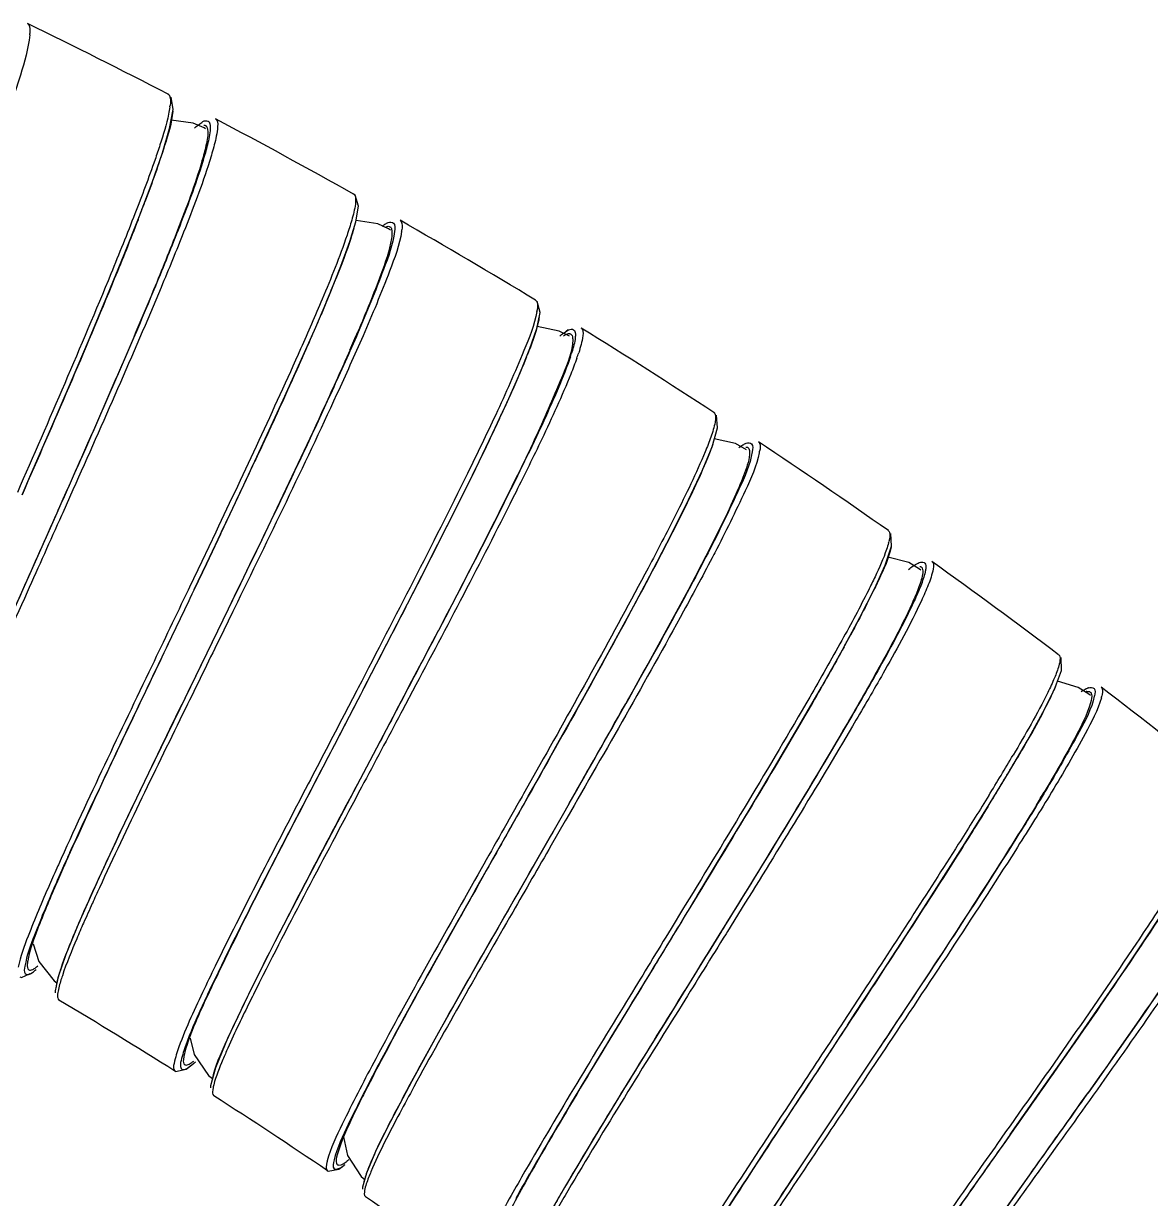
# Model space of a CAD drawing. Header units: millimetres. Extents: x 601 to 1195, y -13 to 407.
# Drawn here: x 1017.27 to 1031.49, y 360.61 to 375.43 of the extents above; entities that cross this region are included whole.
import ezdxf

# ---------------------------------------------------------------- set-up
doc = ezdxf.new("R2010")
doc.units = ezdxf.units.MM
doc.header["$LTSCALE"] = 0.1

msp = doc.modelspace()

# ---------------------------------------------------------------- linework, layer by layer
at = {"color": 7, "linetype": 'Continuous'}
for p, q in [((1019.162, 374.348), (1019.137, 374.504)), ((1019.115, 374.105), (1019.162, 374.348)), ((1019.414, 374.174), (1019.136, 374.211)), ((1019.553, 374.115), (1019.414, 374.174)), ((1019.569, 374.104), (1019.553, 374.115)), ((1021.456, 373.267), (1021.433, 373.283)), ((1021.5, 373.129), (1021.456, 373.267)), ((1021.465, 372.931), (1021.5, 373.129)), ((1021.389, 372.68), (1021.465, 372.931)), ((1021.741, 372.903), (1021.468, 372.948)), ((1021.879, 372.839), (1021.741, 372.903)), ((1021.901, 372.823), (1021.879, 372.839)), ((1023.749, 371.585), (1023.791, 371.784)), ((1023.791, 371.784), (1023.754, 371.925)), ((1021.486, 371.516), (1021.472, 371.483)), ((1024.031, 371.551), (1023.754, 371.609)), ((1024.16, 371.485), (1024.031, 371.551)), ((1024.146, 371.566), (1024.088, 371.522)), ((1023.28, 370.45), (1023.264, 370.418)), ((1026.031, 370.331), (1026.017, 370.491)), ((1023.264, 370.418), (1023.25, 370.386)), ((1025.96, 370.09), (1026.031, 370.331)), ((1023.742, 370.23), (1023.726, 370.194)), ((1026.255, 370.131), (1025.989, 370.19)), ((1020.234, 370.001), (1020.19, 369.907)), ((1026.395, 370.054), (1026.255, 370.131)), ((1019.842, 369.167), (1020.085, 369.682)), ((1017.895, 369.547), (1017.766, 369.258)), ((1017.706, 369.286), (1017.691, 369.253)), ((1017.766, 369.258), (1017.752, 369.226)), ((1019.579, 368.613), (1019.842, 369.167)), ((1019.698, 369.016), (1019.521, 368.645)), ((1019.757, 368.988), (1019.579, 368.613)), ((1028.225, 368.837), (1028.217, 368.997)), ((1028.145, 368.598), (1028.225, 368.837)), ((1025.995, 368.755), (1025.984, 368.734)), ((1028.443, 368.63), (1028.179, 368.699)), ((1019.521, 368.645), (1019.365, 368.319)), ((1019.425, 368.291), (1019.579, 368.613)), ((1019.579, 368.613), (1019.425, 368.291)), ((1028.58, 368.549), (1028.443, 368.63)), ((1028.596, 368.535), (1028.58, 368.549)), ((1019.365, 368.319), (1019.349, 368.284)), ((1019.87, 368.075), (1019.854, 368.043)), ((1019.914, 368.014), (1019.739, 367.657)), ((1019.929, 368.046), (1019.914, 368.014)), ((1022.098, 368.072), (1022.048, 367.975)), ((1022.59, 367.933), (1022.503, 367.766)), ((1022.597, 367.943), (1022.508, 367.773)), ((1030.368, 367.27), (1030.365, 367.431)), ((1030.28, 367.034), (1030.368, 367.27)), ((1021.496, 367.052), (1021.478, 367.017)), ((1022.224, 367.088), (1022.05, 366.759)), ((1030.581, 367.055), (1030.318, 367.135)), ((1030.713, 366.971), (1030.581, 367.055)), ((1030.871, 367.06), (1030.875, 367.056)), ((1021.478, 367.017), (1021.317, 366.709)), ((1021.554, 367.022), (1021.537, 366.988)), ((1024.895, 366.894), (1024.863, 366.837)), ((1024.904, 366.907), (1024.871, 366.848)), ((1030.734, 366.952), (1030.713, 366.971)), ((1021.992, 366.791), (1021.975, 366.76)), ((1022.05, 366.759), (1022.033, 366.729)), ((1023.787, 366.077), (1023.582, 365.715)), ((1029.424, 365.524), (1029.7, 365.977)), ((1023.582, 365.715), (1023.563, 365.681)), ((1023.64, 365.682), (1023.727, 365.837)), ((1030.16, 365.738), (1030.152, 365.723)), ((1030.245, 365.734), (1030.218, 365.689)), ((1023.64, 365.682), (1023.621, 365.649)), ((1024.158, 365.592), (1024.051, 365.406)), ((1024.158, 365.593), (1024.069, 365.437)), ((1029.451, 365.692), (1029.41, 365.624)), ((1024.069, 365.437), (1024.051, 365.406)), ((1024.108, 365.373), (1023.931, 365.065)), ((1024.126, 365.404), (1024.108, 365.373)), ((1017.862, 364.975), (1017.841, 364.93)), ((1017.712, 364.819), (1017.706, 364.805)), ((1017.791, 364.83), (1017.765, 364.773)), ((1018.201, 364.603), (1017.969, 364.084)), ((1018.11, 364.402), (1018.091, 364.359)), ((1025.772, 364.426), (1025.679, 364.273)), ((1025.602, 364.273), (1025.443, 364.012)), ((1025.622, 364.307), (1025.602, 364.273)), ((1025.679, 364.273), (1025.658, 364.24)), ((1026.376, 364.333), (1026.155, 363.977)), ((1017.969, 364.084), (1017.805, 363.685)), ((1026.099, 364.013), (1026.081, 363.983)), ((1026.155, 363.977), (1026.137, 363.948)), ((1017.394, 363.819), (1017.466, 363.597)), ((1017.805, 363.685), (1017.708, 363.406)), ((1017.466, 363.597), (1017.658, 363.353)), ((1017.349, 363.438), (1017.358, 363.442)), ((1017.365, 363.446), (1017.386, 363.46)), ((1017.658, 363.353), (1017.693, 363.328)), ((1020.22, 363.404), (1020.207, 363.378)), ((1020.254, 363.345), (1020.247, 363.33)), ((1027.868, 363.219), (1027.613, 362.831)), ((1017.717, 363.112), (1017.719, 363.111)), ((1027.613, 362.831), (1027.592, 362.799)), ((1019.374, 362.632), (1019.425, 362.425)), ((1028.06, 362.491), (1027.105, 361.059)), ((1028.061, 362.492), (1027.138, 361.107)), ((1028.115, 362.455), (1027.949, 362.206)), ((1028.081, 362.522), (1028.061, 362.492)), ((1028.135, 362.485), (1028.115, 362.455)), ((1019.325, 362.238), (1019.395, 362.295)), ((1019.425, 362.425), (1019.607, 362.16)), ((1021.716, 362.371), (1021.691, 362.325)), ((1019.181, 362.217), (1019.19, 362.212)), ((1019.181, 362.217), (1019.183, 362.216)), ((1019.19, 362.212), (1019.325, 362.238)), ((1019.607, 362.16), (1019.656, 362.121)), ((1030.801, 362.077), (1030.701, 361.935)), ((1030.81, 362.087), (1030.707, 361.942)), ((1019.673, 361.904), (1019.675, 361.903)), ((1029.724, 361.416), (1029.607, 361.251)), ((1021.308, 361.384), (1021.36, 361.151)), ((1029.531, 361.256), (1029.386, 361.052)), ((1029.554, 361.289), (1029.531, 361.256)), ((1030.334, 361.302), (1030.063, 360.924)), ((1021.36, 361.151), (1021.533, 360.885)), ((1021.714, 361.201), (1021.598, 360.927)), ((1027.138, 361.107), (1026.583, 360.27)), ((1029.607, 361.251), (1029.585, 361.219)), ((1021.105, 360.96), (1021.115, 360.954)), ((1021.105, 360.96), (1021.107, 360.959)), ((1021.115, 360.954), (1021.252, 360.977)), ((1021.222, 361.049), (1021.224, 361.045)), ((1021.229, 361.038), (1021.233, 361.034)), ((1021.252, 360.977), (1021.319, 361.028)), ((1027.105, 361.059), (1026.992, 360.889)), ((1030.01, 360.964), (1029.989, 360.935)), ((1021.533, 360.885), (1021.577, 360.848)), ((1023.679, 360.943), (1023.652, 360.897)), ((1029.989, 360.935), (1028.845, 359.337)), ((1029.989, 360.934), (1029.278, 359.943)), ((1030.063, 360.924), (1030.042, 360.896)), ((1021.586, 360.631), (1021.588, 360.63))]:
    msp.add_line(p, q, dxfattribs=at)
for points in [[(1018.732, 372.993), (1018.894, 373.424), (1019.024, 373.798), (1019.115, 374.105)], [(1017.254, 369.487), (1017.365, 369.741), (1017.616, 370.318), (1017.864, 370.894), (1018.105, 371.459), (1018.333, 372.004), (1018.544, 372.517), (1018.732, 372.993)], [(1021.132, 372.009), (1021.276, 372.37), (1021.389, 372.68)], [(1020.764, 371.158), (1020.959, 371.602), (1021.132, 372.009)], [(1023.537, 371.024), (1023.662, 371.333), (1023.749, 371.585)], [(1020.085, 369.682), (1020.322, 370.19), (1020.55, 370.685), (1020.764, 371.158)], [(1023.19, 370.259), (1023.378, 370.664), (1023.537, 371.024)], [(1022.501, 368.862), (1022.747, 369.35), (1022.978, 369.818), (1023.19, 370.259)], [(1025.453, 368.997), (1025.664, 369.421), (1025.835, 369.788), (1025.96, 370.09)], [(1017.691, 369.253), (1017.196, 368.141), (1016.785, 367.216), (1016.433, 366.41)], [(1023.727, 365.837), (1024.037, 366.389), (1024.346, 366.943), (1024.648, 367.49), (1024.938, 368.021), (1025.208, 368.526), (1025.453, 368.997)], [(1021.986, 367.856), (1022.246, 368.362), (1022.501, 368.862)], [(1027.601, 367.522), (1027.827, 367.939), (1028.011, 368.301), (1028.145, 368.598)], [(1019.854, 368.043), (1019.243, 366.787), (1018.849, 365.973), (1018.497, 365.238), (1018.201, 364.603)], [(1021.554, 367.022), (1021.725, 367.351), (1021.986, 367.856)], [(1025.772, 364.426), (1026.1, 364.967), (1026.427, 365.509), (1026.748, 366.045), (1027.054, 366.565), (1027.341, 367.06), (1027.601, 367.522)], [(1029.7, 365.977), (1029.939, 366.386), (1030.135, 366.741), (1030.28, 367.034)], [(1021.975, 366.76), (1021.393, 365.659), (1020.881, 364.688), (1020.444, 363.847)], [(1024.051, 365.406), (1023.361, 364.203), (1022.912, 363.415), (1022.51, 362.703), (1022.172, 362.09)], [(1027.669, 362.795), (1027.768, 362.947), (1028.114, 363.476), (1028.46, 364.007), (1028.797, 364.53), (1029.121, 365.039), (1029.424, 365.524)], [(1029.724, 361.416), (1030.09, 361.937), (1030.457, 362.461), (1030.816, 362.979), (1031.16, 363.482), (1031.48, 363.959), (1031.769, 364.4)], [(1026.081, 363.983), (1025.38, 362.85), (1024.891, 362.059), (1024.46, 361.352), (1024.099, 360.747)], [(1020.444, 363.847), (1020.097, 363.157), (1019.847, 362.627), (1019.693, 362.256)], [(1017.225, 363.403), (1017.246, 363.397), (1017.354, 363.447)], [(1017.708, 363.406), (1017.673, 363.226), (1017.673, 363.204)], [(1019.693, 362.256), (1019.633, 362.031), (1019.632, 362.004)], [(1022.172, 362.09), (1021.905, 361.587), (1021.714, 361.201)], [(1021.598, 360.927), (1021.55, 360.749), (1021.549, 360.727)], [(1024.099, 360.747), (1023.814, 360.251), (1023.608, 359.869)]]:
    msp.add_lwpolyline(points, dxfattribs=at)
for centre, radius, start, end in [((982.961, 304.665), 78.666, 62.65544, 64.10148), ((1016.668, 375.349), 0.685, 354.7642, 356.3219), ((1019.081, 374.512), 0.0338, 56.021, 62.7373), ((1018.297, 374.493), 0.83, 352.1246, 353.3282), ((982.961, 304.665), 78.666, 60.7186, 62.16464), ((1021.421, 373.251), 0.0337, 53.9936, 60.4969), ((994.124, 382.517), 26.386, 338.7564, 339.2788), ((1018.814, 373.606), 2.734, 343.9715, 344.1939), ((982.961, 304.665), 78.667, 58.78221, 60.22825), ((1021.407, 372.905), 0.643, 351.262, 353.0698), ((1002.806, 379.57), 19.824, 337.3169, 338.0375), ((1006.334, 378.142), 16.018, 338.0559, 338.2692), ((1023.068, 371.921), 0.693, 349.7938, 350.5361), ((995.166, 382.816), 28.637, 336.316, 336.8181), ((982.961, 304.665), 78.667, 56.84554, 58.29158), ((1016.832, 373.926), 7.305, 338.2678, 338.5407), ((1021.646, 372.074), 2.665, 341.4843, 342.2547), ((1021.469, 372.19), 2.953, 340.5859, 342.017), ((1000.241, 381.178), 25.414, 335.0308, 335.4051), ((982.961, 304.665), 78.667, 54.90887, 56.35492), ((1025.962, 370.145), 0.609, 347.7493, 349.6912), ((868.218, 440.992), 167.775, 334.58537, 334.93214), ((926.145, 417.573), 107.969, 332.71111, 333.45517), ((1028.166, 369.006), 0.0338, 49.1431, 55.069), ((1027.468, 369.071), 0.746, 345.0508, 346.4694), ((982.961, 304.665), 78.666, 52.97202, 54.41807), ((770.17, 497.803), 283.369, 332.51465, 332.73154), ((783.998, 492.341), 269.079, 332.17929, 332.42124), ((783.385, 492.969), 269.915, 332.1296, 332.36499), ((1005.284, 379.883), 25.512, 331.1399, 331.5283), ((1030.788, 366.824), 0.24, 109.9, 112.4814), ((1030.776, 366.858), 0.204, 108.6399, 109.8603), ((982.961, 304.665), 78.667, 51.03541, 52.48145), ((1030.715, 366.872), 0.135, 101.6688, 104.8661), ((1030.368, 367.036), 0.427, 347.6611, 348.2975), ((1030.318, 367.082), 0.577, 344.2511, 346.3051), ((857.007, 461.372), 192.648, 330.18693, 330.61634), ((860.49, 459.169), 188.53, 330.24143, 330.67626), ((1001.619, 382.847), 32.695, 328.3505, 329.3959), ((1003.758, 381.485), 30.224, 328.4354, 329.5516), ((1006.21, 380.085), 27.913, 328.673, 329.0595), ((991.915, 388.695), 44.089, 328.3334, 328.5075), ((1055.298, 347.981), 41.118, 155.6009, 155.8102), ((1049.978, 350.481), 35.236, 155.7907, 156.1003), ((1047.053, 351.615), 32.175, 155.798, 156.2689), ((1041.914, 354.049), 26.418, 156.0904, 156.6351), ((1045.711, 352.274), 30.613, 155.904, 156.2897), ((1047.618, 351.131), 32.355, 155.4902, 155.784), ((1049.507, 350.127), 34.433, 155.2773, 155.6368), ((1039.167, 354.918), 23.095, 155.8704, 156.4065), ((1040.54, 354.181), 24.592, 155.6236, 156.2574), ((1017.103, 363.956), 0.541, 306.931, 309.4616), ((1017.023, 364.055), 0.668, 309.3954, 309.9503), ((1043.147, 352.127), 26.018, 153.9589, 154.8308), ((1017.262, 363.62), 0.202, 298.2815, 300.7332), ((982.961, 304.665), 68, 57.81387, 59.25992), ((1054.73, 344.774), 37.344, 151.8785, 152.0293), ((1044.453, 350.3), 25.67, 152.2073, 152.8469), ((1020.361, 361.866), 0.711, 165.743, 167.6378), ((982.961, 304.665), 68, 55.87721, 57.32325), ((819.906, 511.179), 258.279, 324.42872, 324.70119), ((818.246, 512.683), 260.505, 324.38007, 324.64432), ((1021.728, 360.921), 0.643, 165.5708, 166.2342), ((1020.83, 361.789), 0.881, 306.4805, 308.7372), ((1046.569, 347.751), 26.425, 150.1112, 150.8869), ((1156.945, 274.542), 156.024, 146.39829, 146.7851), ((1057.787, 340.957), 39.071, 149.5138, 149.6277), ((982.961, 304.665), 68, 53.94054, 55.38658)]:
    msp.add_arc(centre, radius, start, end, dxfattribs=at)
for points, knots in [([(1017.321, 375.431), (1017.328, 375.428), (1017.36, 375.394), (1017.354, 375.343), (1017.351, 375.305)], [0, 0, 0, 0, 0.160564, 1, 1, 1, 1]), ([(1017.35, 375.287), (1017.334, 375.115), (1017.202, 374.665), (1017.055, 374.227), (1016.957, 373.953)], [0, 0, 0, 0, 0.372504, 1, 1, 1, 1]), ([(1019.099, 374.54), (1019.106, 374.536), (1019.135, 374.493), (1019.126, 374.438), (1019.121, 374.397)], [0, 0, 0, 0, 0.155929, 1, 1, 1, 1]), ([(1019.156, 374.324), (1019.143, 374.177), (1019.024, 373.791), (1018.893, 373.416), (1018.804, 373.181)], [0, 0, 0, 0, 0.37129, 1, 1, 1, 1]), ([(1019.119, 374.379), (1019.115, 374.349), (1019.084, 374.186), (1019.035, 374.028), (1018.994, 373.901)], [0, 0, 0, 0, 0.18734, 1, 1, 1, 1]), ([(1019.521, 374.184), (1019.531, 374.191), (1019.556, 374.209), (1019.602, 374.208), (1019.614, 374.191)], [0, 0, 0, 0, 0.362398, 1, 1, 1, 1]), ([(1019.614, 374.191), (1019.619, 374.183), (1019.626, 374.16), (1019.628, 374.138), (1019.628, 374.124)], [0, 0, 0, 0, 0.422916, 1, 1, 1, 1]), ([(1019.693, 374.23), (1019.724, 374.214), (1019.722, 374.07), (1019.698, 373.975), (1019.679, 373.9)], [0, 0, 0, 0, 0.306847, 1, 1, 1, 1]), ([(1019.549, 374.149), (1019.553, 374.149), (1019.559, 374.149), (1019.566, 374.146), (1019.568, 374.145)], [0, 0, 0, 0, 0.517472, 1, 1, 1, 1]), ([(1019.568, 374.145), (1019.571, 374.143), (1019.577, 374.139), (1019.581, 374.133), (1019.583, 374.13)], [0, 0, 0, 0, 0.480477, 1, 1, 1, 1]), ([(1019.583, 374.13), (1019.59, 374.12), (1019.609, 374.04), (1019.589, 373.958), (1019.574, 373.891)], [0, 0, 0, 0, 0.148862, 1, 1, 1, 1]), ([(1019.628, 374.124), (1019.628, 374.109), (1019.623, 374.025), (1019.604, 373.943), (1019.587, 373.877)], [0, 0, 0, 0, 0.186342, 1, 1, 1, 1]), ([(1018.994, 373.901), (1018.974, 373.838), (1018.875, 373.546), (1018.766, 373.257), (1018.678, 373.031)], [0, 0, 0, 0, 0.212597, 1, 1, 1, 1]), ([(1019.574, 373.891), (1019.56, 373.826), (1019.462, 373.464), (1019.328, 373.113), (1019.217, 372.826)], [0, 0, 0, 0, 0.17759, 1, 1, 1, 1]), ([(1019.587, 373.877), (1019.57, 373.81), (1019.465, 373.453), (1019.332, 373.105), (1019.222, 372.824)], [0, 0, 0, 0, 0.186472, 1, 1, 1, 1]), ([(1019.679, 373.9), (1019.661, 373.83), (1019.55, 373.456), (1019.409, 373.093), (1019.292, 372.798)], [0, 0, 0, 0, 0.18547, 1, 1, 1, 1]), ([(1021.463, 373.201), (1021.463, 373.185), (1021.455, 373.1), (1021.433, 373.018), (1021.414, 372.951)], [0, 0, 0, 0, 0.185484, 1, 1, 1, 1]), ([(1018.678, 373.031), (1018.579, 372.777), (1018.103, 371.597), (1017.594, 370.43), (1017.194, 369.513)], [0, 0, 0, 0, 0.213855, 1, 1, 1, 1]), ([(1018.718, 372.956), (1018.62, 372.706), (1018.151, 371.542), (1017.649, 370.391), (1017.254, 369.487)], [0, 0, 0, 0, 0.21387, 1, 1, 1, 1]), ([(1019.217, 372.826), (1019.119, 372.573), (1018.632, 371.373), (1018.107, 370.189), (1017.691, 369.253)], [0, 0, 0, 0, 0.209228, 1, 1, 1, 1]), ([(1019.222, 372.824), (1019.123, 372.572), (1018.638, 371.384), (1018.118, 370.211), (1017.706, 369.286)], [0, 0, 0, 0, 0.210694, 1, 1, 1, 1]), ([(1021.414, 372.951), (1021.396, 372.887), (1021.287, 372.548), (1021.152, 372.219), (1021.04, 371.953)], [0, 0, 0, 0, 0.188058, 1, 1, 1, 1]), ([(1021.442, 372.851), (1021.43, 372.807), (1021.362, 372.591), (1021.281, 372.38), (1021.214, 372.212)], [0, 0, 0, 0, 0.201347, 1, 1, 1, 1]), ([(1021.798, 372.873), (1021.804, 372.878), (1021.815, 372.886), (1021.827, 372.895), (1021.833, 372.899)], [0, 0, 0, 0, 0.522783, 1, 1, 1, 1]), ([(1021.833, 372.899), (1021.84, 372.903), (1021.853, 372.912), (1021.867, 372.919), (1021.873, 372.922)], [0, 0, 0, 0, 0.53825, 1, 1, 1, 1]), ([(1021.848, 372.867), (1021.856, 372.87), (1021.872, 372.875), (1021.889, 372.872), (1021.895, 372.868)], [0, 0, 0, 0, 0.562747, 1, 1, 1, 1]), ([(1021.873, 372.922), (1021.894, 372.931), (1021.972, 372.924), (1021.956, 372.844), (1021.952, 372.809)], [0, 0, 0, 0, 0.389257, 1, 1, 1, 1]), ([(1021.895, 372.868), (1021.899, 372.866), (1021.907, 372.859), (1021.912, 372.85), (1021.914, 372.845)], [0, 0, 0, 0, 0.467232, 1, 1, 1, 1]), ([(1021.914, 372.845), (1021.916, 372.838), (1021.926, 372.796), (1021.92, 372.752), (1021.915, 372.718)], [0, 0, 0, 0, 0.178666, 1, 1, 1, 1]), ([(1022.023, 372.949), (1022.029, 372.945), (1022.058, 372.911), (1022.05, 372.863), (1022.045, 372.827)], [0, 0, 0, 0, 0.163099, 1, 1, 1, 1]), ([(1019.292, 372.798), (1019.2, 372.565), (1018.752, 371.474), (1018.273, 370.396), (1017.895, 369.547)], [0, 0, 0, 0, 0.212469, 1, 1, 1, 1]), ([(1021.952, 372.809), (1021.934, 372.644), (1021.772, 372.207), (1021.602, 371.784), (1021.486, 371.516)], [0, 0, 0, 0, 0.363297, 1, 1, 1, 1]), ([(1021.915, 372.718), (1021.89, 372.562), (1021.749, 372.166), (1021.593, 371.781), (1021.491, 371.543)], [0, 0, 0, 0, 0.377491, 1, 1, 1, 1]), ([(1022.043, 372.807), (1022.016, 372.636), (1021.851, 372.192), (1021.674, 371.76), (1021.556, 371.49)], [0, 0, 0, 0, 0.370701, 1, 1, 1, 1]), ([(1021.04, 371.953), (1020.952, 371.744), (1020.521, 370.757), (1020.062, 369.784), (1019.698, 369.016)], [0, 0, 0, 0, 0.210931, 1, 1, 1, 1]), ([(1023.734, 371.941), (1023.74, 371.938), (1023.77, 371.898), (1023.758, 371.846), (1023.751, 371.808)], [0, 0, 0, 0, 0.158521, 1, 1, 1, 1]), ([(1021.097, 371.926), (1021.073, 371.869), (1020.971, 371.627), (1020.865, 371.386), (1020.783, 371.202)], [0, 0, 0, 0, 0.231797, 1, 1, 1, 1]), ([(1023.75, 371.799), (1023.719, 371.628), (1023.543, 371.189), (1023.355, 370.762), (1023.23, 370.495)], [0, 0, 0, 0, 0.370909, 1, 1, 1, 1]), ([(1023.78, 371.73), (1023.776, 371.701), (1023.741, 371.538), (1023.681, 371.381), (1023.631, 371.254)], [0, 0, 0, 0, 0.175984, 1, 1, 1, 1]), ([(1021.472, 371.483), (1021.365, 371.238), (1020.85, 370.094), (1020.302, 368.964), (1019.87, 368.075)], [0, 0, 0, 0, 0.21298, 1, 1, 1, 1]), ([(1021.556, 371.49), (1021.448, 371.242), (1020.924, 370.086), (1020.368, 368.944), (1019.929, 368.046)], [0, 0, 0, 0, 0.21298, 1, 1, 1, 1]), ([(1024.087, 371.493), (1024.096, 371.498), (1024.111, 371.507), (1024.127, 371.513), (1024.135, 371.515)], [0, 0, 0, 0, 0.547881, 1, 1, 1, 1]), ([(1024.135, 371.515), (1024.14, 371.517), (1024.148, 371.519), (1024.157, 371.519), (1024.161, 371.519)], [0, 0, 0, 0, 0.536738, 1, 1, 1, 1]), ([(1024.136, 371.557), (1024.146, 371.563), (1024.171, 371.577), (1024.213, 371.576), (1024.224, 371.559)], [0, 0, 0, 0, 0.355487, 1, 1, 1, 1]), ([(1024.161, 371.519), (1024.164, 371.518), (1024.17, 371.517), (1024.175, 371.515), (1024.178, 371.513)], [0, 0, 0, 0, 0.513777, 1, 1, 1, 1]), ([(1024.178, 371.513), (1024.185, 371.509), (1024.197, 371.493), (1024.2, 371.475), (1024.201, 371.464)], [0, 0, 0, 0, 0.428538, 1, 1, 1, 1]), ([(1024.236, 371.491), (1024.235, 371.476), (1024.226, 371.398), (1024.204, 371.322), (1024.184, 371.262)], [0, 0, 0, 0, 0.187526, 1, 1, 1, 1]), ([(1024.224, 371.559), (1024.23, 371.551), (1024.237, 371.528), (1024.237, 371.505), (1024.236, 371.491)], [0, 0, 0, 0, 0.417392, 1, 1, 1, 1]), ([(1024.308, 371.59), (1024.336, 371.573), (1024.329, 371.437), (1024.3, 371.348), (1024.278, 371.278)], [0, 0, 0, 0, 0.308301, 1, 1, 1, 1]), ([(1024.202, 371.44), (1024.198, 371.291), (1024.026, 370.879), (1023.862, 370.486), (1023.742, 370.23)], [0, 0, 0, 0, 0.346019, 1, 1, 1, 1]), ([(1024.201, 371.464), (1024.201, 371.46), (1024.202, 371.452), (1024.202, 371.444), (1024.202, 371.44)], [0, 0, 0, 0, 0.477778, 1, 1, 1, 1]), ([(1021.392, 371.313), (1021.287, 371.074), (1020.79, 369.976), (1020.266, 368.892), (1019.854, 368.043)], [0, 0, 0, 0, 0.216528, 1, 1, 1, 1]), ([(1020.783, 371.202), (1020.741, 371.107), (1020.561, 370.706), (1020.377, 370.306), (1020.234, 370.001)], [0, 0, 0, 0, 0.234428, 1, 1, 1, 1]), ([(1023.618, 371.221), (1023.6, 371.175), (1023.514, 370.967), (1023.422, 370.761), (1023.349, 370.601)], [0, 0, 0, 0, 0.219208, 1, 1, 1, 1]), ([(1024.173, 371.228), (1024.151, 371.162), (1024.023, 370.82), (1023.87, 370.487), (1023.744, 370.219)], [0, 0, 0, 0, 0.1887, 1, 1, 1, 1]), ([(1024.254, 371.208), (1024.23, 371.141), (1024.097, 370.795), (1023.94, 370.459), (1023.812, 370.188)], [0, 0, 0, 0, 0.191946, 1, 1, 1, 1]), ([(1023.23, 370.495), (1023.114, 370.247), (1022.554, 369.09), (1021.962, 367.95), (1021.496, 367.052)], [0, 0, 0, 0, 0.2129, 1, 1, 1, 1]), ([(1026.005, 370.447), (1026.004, 370.432), (1025.992, 370.353), (1025.967, 370.276), (1025.945, 370.214)], [0, 0, 0, 0, 0.186024, 1, 1, 1, 1]), ([(1025.984, 370.525), (1025.986, 370.523), (1025.99, 370.52), (1025.994, 370.515), (1025.995, 370.513)], [0, 0, 0, 0, 0.486848, 1, 1, 1, 1]), ([(1025.995, 370.513), (1026, 370.505), (1026.006, 370.482), (1026.006, 370.46), (1026.005, 370.447)], [0, 0, 0, 0, 0.42054, 1, 1, 1, 1]), ([(1023.25, 370.386), (1023.211, 370.304), (1023.042, 369.948), (1022.868, 369.594), (1022.732, 369.322)], [0, 0, 0, 0, 0.229365, 1, 1, 1, 1]), ([(1023.812, 370.188), (1023.706, 369.965), (1023.193, 368.923), (1022.652, 367.896), (1022.224, 367.088)], [0, 0, 0, 0, 0.212645, 1, 1, 1, 1]), ([(1023.726, 370.194), (1023.649, 370.03), (1023.282, 369.27), (1022.896, 368.52), (1022.59, 367.933)], [0, 0, 0, 0, 0.215034, 1, 1, 1, 1]), ([(1023.744, 370.219), (1023.665, 370.054), (1023.295, 369.289), (1022.905, 368.534), (1022.597, 367.943)], [0, 0, 0, 0, 0.215527, 1, 1, 1, 1]), ([(1025.945, 370.214), (1025.923, 370.151), (1025.791, 369.816), (1025.631, 369.492), (1025.499, 369.23)], [0, 0, 0, 0, 0.185782, 1, 1, 1, 1]), ([(1026.546, 370.154), (1026.552, 370.15), (1026.578, 370.116), (1026.567, 370.07), (1026.561, 370.036)], [0, 0, 0, 0, 0.165089, 1, 1, 1, 1]), ([(1025.97, 370.123), (1025.949, 370.063), (1025.826, 369.749), (1025.677, 369.445), (1025.555, 369.199)], [0, 0, 0, 0, 0.187328, 1, 1, 1, 1]), ([(1026.467, 370.029), (1026.441, 369.864), (1026.246, 369.434), (1026.047, 369.019), (1025.91, 368.754)], [0, 0, 0, 0, 0.359361, 1, 1, 1, 1]), ([(1026.557, 370.016), (1026.521, 369.85), (1026.331, 369.425), (1026.129, 369.013), (1025.995, 368.755)], [0, 0, 0, 0, 0.369829, 1, 1, 1, 1]), ([(1026.299, 370.08), (1026.307, 370.087), (1026.324, 370.099), (1026.342, 370.11), (1026.35, 370.115)], [0, 0, 0, 0, 0.530284, 1, 1, 1, 1]), ([(1026.35, 370.115), (1026.357, 370.12), (1026.37, 370.127), (1026.384, 370.133), (1026.39, 370.136)], [0, 0, 0, 0, 0.534533, 1, 1, 1, 1]), ([(1026.433, 370.046), (1026.436, 370.029), (1026.431, 369.917), (1026.39, 369.813), (1026.357, 369.725)], [0, 0, 0, 0, 0.154253, 1, 1, 1, 1]), ([(1026.388, 370.088), (1026.393, 370.089), (1026.401, 370.088), (1026.41, 370.085), (1026.413, 370.082)], [0, 0, 0, 0, 0.528183, 1, 1, 1, 1]), ([(1026.39, 370.136), (1026.412, 370.144), (1026.489, 370.141), (1026.473, 370.062), (1026.467, 370.029)], [0, 0, 0, 0, 0.411311, 1, 1, 1, 1]), ([(1026.413, 370.082), (1026.419, 370.079), (1026.428, 370.067), (1026.432, 370.053), (1026.433, 370.046)], [0, 0, 0, 0, 0.446982, 1, 1, 1, 1]), ([(1026.357, 369.725), (1026.334, 369.664), (1026.203, 369.347), (1026.05, 369.04), (1025.924, 368.794)], [0, 0, 0, 0, 0.192106, 1, 1, 1, 1]), ([(1017.691, 369.252), (1017.547, 368.929), (1017.028, 367.764), (1016.506, 366.6), (1016.151, 365.75)], [0, 0, 0, 0, 0.277491, 1, 1, 1, 1]), ([(1017.752, 369.226), (1017.607, 368.903), (1017.085, 367.736), (1016.559, 366.57), (1016.2, 365.717)], [0, 0, 0, 0, 0.276637, 1, 1, 1, 1]), ([(1025.555, 369.199), (1025.431, 368.952), (1024.815, 367.767), (1024.159, 366.604), (1023.64, 365.682)], [0, 0, 0, 0, 0.207147, 1, 1, 1, 1]), ([(1025.499, 369.23), (1025.387, 369.006), (1024.834, 367.945), (1024.25, 366.901), (1023.787, 366.077)], [0, 0, 0, 0, 0.209715, 1, 1, 1, 1]), ([(1028.188, 369.031), (1028.193, 369.027), (1028.216, 368.984), (1028.202, 368.934), (1028.193, 368.897)], [0, 0, 0, 0, 0.159281, 1, 1, 1, 1]), ([(1028.219, 368.83), (1028.192, 368.684), (1028.017, 368.31), (1027.834, 367.949), (1027.71, 367.721)], [0, 0, 0, 0, 0.363281, 1, 1, 1, 1]), ([(1028.188, 368.879), (1028.181, 368.851), (1028.134, 368.705), (1028.07, 368.564), (1028.017, 368.452)], [0, 0, 0, 0, 0.187478, 1, 1, 1, 1]), ([(1025.984, 368.734), (1025.859, 368.494), (1025.257, 367.374), (1024.625, 366.271), (1024.126, 365.404)], [0, 0, 0, 0, 0.212871, 1, 1, 1, 1]), ([(1025.924, 368.794), (1025.853, 368.655), (1025.52, 368.016), (1025.171, 367.386), (1024.895, 366.894)], [0, 0, 0, 0, 0.217126, 1, 1, 1, 1]), ([(1025.91, 368.754), (1025.84, 368.617), (1025.513, 367.997), (1025.172, 367.384), (1024.904, 366.907)], [0, 0, 0, 0, 0.21961, 1, 1, 1, 1]), ([(1028.561, 368.623), (1028.57, 368.628), (1028.596, 368.639), (1028.635, 368.638), (1028.646, 368.623)], [0, 0, 0, 0, 0.351166, 1, 1, 1, 1]), ([(1028.613, 368.559), (1028.617, 368.549), (1028.626, 368.475), (1028.599, 368.404), (1028.579, 368.346)], [0, 0, 0, 0, 0.153584, 1, 1, 1, 1]), ([(1028.582, 368.583), (1028.585, 368.583), (1028.591, 368.581), (1028.597, 368.578), (1028.6, 368.576)], [0, 0, 0, 0, 0.516217, 1, 1, 1, 1]), ([(1028.656, 368.551), (1028.654, 368.537), (1028.641, 368.465), (1028.616, 368.395), (1028.594, 368.339)], [0, 0, 0, 0, 0.189191, 1, 1, 1, 1]), ([(1028.6, 368.576), (1028.602, 368.574), (1028.608, 368.569), (1028.611, 368.562), (1028.613, 368.559)], [0, 0, 0, 0, 0.478814, 1, 1, 1, 1]), ([(1028.646, 368.623), (1028.652, 368.615), (1028.659, 368.59), (1028.658, 368.565), (1028.656, 368.551)], [0, 0, 0, 0, 0.411542, 1, 1, 1, 1]), ([(1028.735, 368.644), (1028.76, 368.625), (1028.747, 368.498), (1028.714, 368.415), (1028.689, 368.35)], [0, 0, 0, 0, 0.311326, 1, 1, 1, 1]), ([(1028.017, 368.452), (1027.989, 368.394), (1027.857, 368.123), (1027.714, 367.857), (1027.599, 367.649)], [0, 0, 0, 0, 0.211167, 1, 1, 1, 1]), ([(1019.349, 368.284), (1019.196, 367.964), (1018.645, 366.812), (1018.091, 365.661), (1017.712, 364.819)], [0, 0, 0, 0, 0.277627, 1, 1, 1, 1]), ([(1019.425, 368.291), (1019.28, 367.987), (1018.751, 366.881), (1018.22, 365.776), (1017.853, 364.967)], [0, 0, 0, 0, 0.274634, 1, 1, 1, 1]), ([(1019.425, 368.291), (1019.28, 367.987), (1018.754, 366.884), (1018.226, 365.783), (1017.862, 364.975)], [0, 0, 0, 0, 0.275268, 1, 1, 1, 1]), ([(1028.579, 368.346), (1028.557, 368.283), (1028.409, 367.927), (1028.224, 367.589), (1028.07, 367.311)], [0, 0, 0, 0, 0.173622, 1, 1, 1, 1]), ([(1028.594, 368.339), (1028.569, 368.274), (1028.414, 367.922), (1028.229, 367.584), (1028.076, 367.31)], [0, 0, 0, 0, 0.18191, 1, 1, 1, 1]), ([(1028.689, 368.35), (1028.662, 368.282), (1028.498, 367.914), (1028.303, 367.561), (1028.142, 367.274)], [0, 0, 0, 0, 0.180913, 1, 1, 1, 1]), ([(1019.854, 368.043), (1019.697, 367.72), (1019.133, 366.559), (1018.565, 365.4), (1018.179, 364.553)], [0, 0, 0, 0, 0.278399, 1, 1, 1, 1]), ([(1019.739, 367.657), (1019.598, 367.367), (1019.089, 366.327), (1018.579, 365.287), (1018.23, 364.528)], [0, 0, 0, 0, 0.278278, 1, 1, 1, 1]), ([(1027.599, 367.649), (1027.466, 367.409), (1026.825, 366.284), (1026.153, 365.178), (1025.622, 364.307)], [0, 0, 0, 0, 0.212154, 1, 1, 1, 1]), ([(1027.627, 367.569), (1027.497, 367.332), (1026.865, 366.223), (1026.202, 365.132), (1025.679, 364.273)], [0, 0, 0, 0, 0.21217, 1, 1, 1, 1]), ([(1030.347, 367.37), (1030.344, 367.357), (1030.328, 367.29), (1030.303, 367.226), (1030.281, 367.176)], [0, 0, 0, 0, 0.197594, 1, 1, 1, 1]), ([(1030.335, 367.468), (1030.342, 367.462), (1030.354, 367.438), (1030.353, 367.414), (1030.351, 367.4)], [0, 0, 0, 0, 0.406089, 1, 1, 1, 1]), ([(1030.351, 367.4), (1030.351, 367.395), (1030.35, 367.385), (1030.348, 367.375), (1030.347, 367.37)], [0, 0, 0, 0, 0.477896, 1, 1, 1, 1]), ([(1028.07, 367.311), (1027.939, 367.074), (1027.296, 365.953), (1026.617, 364.852), (1026.081, 363.983)], [0, 0, 0, 0, 0.20945, 1, 1, 1, 1]), ([(1028.076, 367.31), (1027.944, 367.074), (1027.304, 365.964), (1026.631, 364.873), (1026.099, 364.013)], [0, 0, 0, 0, 0.210853, 1, 1, 1, 1]), ([(1028.142, 367.274), (1028.022, 367.062), (1027.449, 366.072), (1026.849, 365.099), (1026.376, 364.333)], [0, 0, 0, 0, 0.212924, 1, 1, 1, 1]), ([(1030.281, 367.176), (1030.255, 367.113), (1030.098, 366.78), (1029.913, 366.461), (1029.76, 366.202)], [0, 0, 0, 0, 0.183458, 1, 1, 1, 1]), ([(1030.299, 367.082), (1030.275, 367.023), (1030.128, 366.711), (1029.956, 366.411), (1029.813, 366.168)], [0, 0, 0, 0, 0.185, 1, 1, 1, 1]), ([(1030.67, 367.033), (1030.674, 367.036), (1030.683, 367.04), (1030.692, 367.044), (1030.697, 367.046)], [0, 0, 0, 0, 0.520368, 1, 1, 1, 1]), ([(1030.711, 367.051), (1030.733, 367.059), (1030.808, 367.056), (1030.792, 366.98), (1030.785, 366.95)], [0, 0, 0, 0, 0.429495, 1, 1, 1, 1]), ([(1030.875, 367.056), (1030.879, 367.051), (1030.896, 367.016), (1030.886, 366.976), (1030.879, 366.946)], [0, 0, 0, 0, 0.16961, 1, 1, 1, 1]), ([(1021.537, 366.988), (1021.371, 366.669), (1020.776, 365.526), (1020.177, 364.384), (1019.77, 363.549)], [0, 0, 0, 0, 0.279223, 1, 1, 1, 1]), ([(1021.554, 367.022), (1021.386, 366.698), (1020.786, 365.542), (1020.182, 364.388), (1019.774, 363.544)], [0, 0, 0, 0, 0.280219, 1, 1, 1, 1]), ([(1030.784, 366.945), (1030.75, 366.786), (1030.532, 366.379), (1030.311, 365.987), (1030.16, 365.738)], [0, 0, 0, 0, 0.358325, 1, 1, 1, 1]), ([(1030.873, 366.926), (1030.828, 366.766), (1030.615, 366.364), (1030.392, 365.976), (1030.245, 365.734)], [0, 0, 0, 0, 0.369123, 1, 1, 1, 1]), ([(1030.619, 367.004), (1030.628, 367.009), (1030.644, 367.02), (1030.662, 367.029), (1030.67, 367.033)], [0, 0, 0, 0, 0.528212, 1, 1, 1, 1]), ([(1030.688, 367.004), (1030.696, 367.005), (1030.712, 367.007), (1030.728, 367.002), (1030.733, 366.997)], [0, 0, 0, 0, 0.559501, 1, 1, 1, 1]), ([(1030.733, 366.997), (1030.737, 366.995), (1030.744, 366.986), (1030.747, 366.976), (1030.749, 366.97)], [0, 0, 0, 0, 0.463812, 1, 1, 1, 1]), ([(1021.975, 366.759), (1021.812, 366.451), (1021.221, 365.335), (1020.628, 364.221), (1020.22, 363.404)], [0, 0, 0, 0, 0.276712, 1, 1, 1, 1]), ([(1030.737, 366.862), (1030.694, 366.71), (1030.497, 366.329), (1030.288, 365.962), (1030.151, 365.733)], [0, 0, 0, 0, 0.371681, 1, 1, 1, 1]), ([(1021.317, 366.709), (1021.166, 366.418), (1020.624, 365.378), (1020.081, 364.337), (1019.709, 363.578)], [0, 0, 0, 0, 0.279221, 1, 1, 1, 1]), ([(1022.033, 366.729), (1021.868, 366.418), (1021.27, 365.292), (1020.669, 364.168), (1020.254, 363.345)], [0, 0, 0, 0, 0.276396, 1, 1, 1, 1]), ([(1030.152, 365.723), (1030.012, 365.493), (1029.34, 364.414), (1028.636, 363.356), (1028.081, 362.522)], [0, 0, 0, 0, 0.211747, 1, 1, 1, 1]), ([(1023.563, 365.681), (1023.391, 365.376), (1022.77, 364.276), (1022.147, 363.176), (1021.716, 362.371)], [0, 0, 0, 0, 0.276846, 1, 1, 1, 1]), ([(1023.64, 365.682), (1023.461, 365.364), (1022.823, 364.231), (1022.18, 363.098), (1021.744, 362.269)], [0, 0, 0, 0, 0.280165, 1, 1, 1, 1]), ([(1023.621, 365.649), (1023.451, 365.347), (1022.837, 364.259), (1022.22, 363.172), (1021.795, 362.375)], [0, 0, 0, 0, 0.276827, 1, 1, 1, 1]), ([(1029.41, 365.624), (1029.297, 365.441), (1028.791, 364.634), (1028.271, 363.836), (1027.868, 363.219)], [0, 0, 0, 0, 0.225789, 1, 1, 1, 1]), ([(1030.054, 365.572), (1029.917, 365.347), (1029.268, 364.31), (1028.592, 363.291), (1028.06, 362.491)], [0, 0, 0, 0, 0.215178, 1, 1, 1, 1]), ([(1030.218, 365.689), (1030.077, 365.457), (1029.4, 364.378), (1028.693, 363.318), (1028.135, 362.485)], [0, 0, 0, 0, 0.2127, 1, 1, 1, 1]), ([(1024.051, 365.406), (1023.873, 365.095), (1023.233, 363.978), (1022.59, 362.863), (1022.148, 362.046)], [0, 0, 0, 0, 0.278215, 1, 1, 1, 1]), ([(1029.44, 365.549), (1029.311, 365.341), (1028.731, 364.416), (1028.133, 363.503), (1027.669, 362.795)], [0, 0, 0, 0, 0.224775, 1, 1, 1, 1]), ([(1023.931, 365.065), (1023.769, 364.784), (1023.186, 363.771), (1022.602, 362.758), (1022.198, 362.017)], [0, 0, 0, 0, 0.278029, 1, 1, 1, 1]), ([(1017.599, 364.564), (1017.505, 364.35), (1017.363, 364.009), (1017.23, 363.66), (1017.206, 363.525)], [0, 0, 0, 0, 0.628951, 1, 1, 1, 1]), ([(1017.682, 364.584), (1017.587, 364.368), (1017.445, 364.025), (1017.311, 363.673), (1017.29, 363.539)], [0, 0, 0, 0, 0.633999, 1, 1, 1, 1]), ([(1017.663, 364.526), (1017.582, 364.338), (1017.458, 364.036), (1017.345, 363.727), (1017.325, 363.606)], [0, 0, 0, 0, 0.62564, 1, 1, 1, 1]), ([(1031.771, 364.521), (1031.622, 364.289), (1030.901, 363.199), (1030.148, 362.131), (1029.554, 361.289)], [0, 0, 0, 0, 0.211195, 1, 1, 1, 1]), ([(1031.794, 364.439), (1031.647, 364.21), (1030.936, 363.135), (1030.194, 362.082), (1029.608, 361.251)], [0, 0, 0, 0, 0.211211, 1, 1, 1, 1]), ([(1025.658, 364.24), (1025.471, 363.931), (1024.798, 362.828), (1024.122, 361.727), (1023.659, 360.919)], [0, 0, 0, 0, 0.27946, 1, 1, 1, 1]), ([(1025.679, 364.273), (1025.49, 363.963), (1024.818, 362.857), (1024.141, 361.753), (1023.679, 360.943)], [0, 0, 0, 0, 0.279722, 1, 1, 1, 1]), ([(1018.003, 364.161), (1017.975, 364.096), (1017.882, 363.88), (1017.793, 363.661), (1017.741, 363.505)], [0, 0, 0, 0, 0.301257, 1, 1, 1, 1]), ([(1018.029, 364.083), (1018, 364.017), (1017.906, 363.798), (1017.815, 363.577), (1017.762, 363.419)], [0, 0, 0, 0, 0.301287, 1, 1, 1, 1]), ([(1032.268, 364.08), (1032.137, 363.879), (1031.507, 362.943), (1030.851, 362.024), (1030.334, 361.302)], [0, 0, 0, 0, 0.213006, 1, 1, 1, 1]), ([(1032.188, 364.104), (1032.092, 363.956), (1031.641, 363.273), (1031.172, 362.602), (1030.801, 362.077)], [0, 0, 0, 0, 0.215449, 1, 1, 1, 1]), ([(1032.205, 364.12), (1032.109, 363.971), (1031.654, 363.286), (1031.182, 362.613), (1030.81, 362.087)], [0, 0, 0, 0, 0.216063, 1, 1, 1, 1]), ([(1025.443, 364.012), (1025.269, 363.728), (1024.649, 362.712), (1024.028, 361.695), (1023.6, 360.952)], [0, 0, 0, 0, 0.279385, 1, 1, 1, 1]), ([(1026.08, 363.982), (1025.898, 363.688), (1025.239, 362.623), (1024.578, 361.56), (1024.118, 360.779)], [0, 0, 0, 0, 0.276136, 1, 1, 1, 1]), ([(1026.137, 363.948), (1025.952, 363.65), (1025.281, 362.572), (1024.608, 361.495), (1024.14, 360.704)], [0, 0, 0, 0, 0.276123, 1, 1, 1, 1]), ([(1017.29, 363.539), (1017.285, 363.508), (1017.264, 363.438), (1017.332, 363.43), (1017.349, 363.438)], [0, 0, 0, 0, 0.629201, 1, 1, 1, 1]), ([(1017.325, 363.606), (1017.322, 363.591), (1017.318, 363.555), (1017.317, 363.504), (1017.338, 363.491)], [0, 0, 0, 0, 0.373496, 1, 1, 1, 1]), ([(1017.338, 363.491), (1017.344, 363.488), (1017.363, 363.486), (1017.379, 363.493), (1017.388, 363.498)], [0, 0, 0, 0, 0.411155, 1, 1, 1, 1]), ([(1017.386, 363.46), (1017.394, 363.465), (1017.409, 363.477), (1017.425, 363.49), (1017.432, 363.497)], [0, 0, 0, 0, 0.466324, 1, 1, 1, 1]), ([(1017.388, 363.498), (1017.395, 363.501), (1017.409, 363.509), (1017.422, 363.518), (1017.429, 363.523)], [0, 0, 0, 0, 0.458149, 1, 1, 1, 1]), ([(1017.741, 363.505), (1017.733, 363.481), (1017.709, 363.405), (1017.687, 363.327), (1017.683, 363.272)], [0, 0, 0, 0, 0.31712, 1, 1, 1, 1]), ([(1019.709, 363.578), (1019.656, 363.469), (1019.489, 363.121), (1019.324, 362.771), (1019.233, 362.522)], [0, 0, 0, 0, 0.313627, 1, 1, 1, 1]), ([(1019.774, 363.544), (1019.72, 363.433), (1019.559, 363.091), (1019.396, 362.747), (1019.321, 362.503)], [0, 0, 0, 0, 0.326496, 1, 1, 1, 1]), ([(1017.762, 363.419), (1017.754, 363.395), (1017.729, 363.318), (1017.707, 363.239), (1017.702, 363.184)], [0, 0, 0, 0, 0.317475, 1, 1, 1, 1]), ([(1020.207, 363.378), (1020.075, 363.114), (1019.878, 362.697), (1019.686, 362.271), (1019.651, 362.107)], [0, 0, 0, 0, 0.637651, 1, 1, 1, 1]), ([(1020.247, 363.33), (1020.208, 363.252), (1020.072, 362.979), (1019.939, 362.705), (1019.851, 362.506)], [0, 0, 0, 0, 0.286674, 1, 1, 1, 1]), ([(1017.702, 363.184), (1017.701, 363.168), (1017.699, 363.144), (1017.71, 363.118), (1017.717, 363.112)], [0, 0, 0, 0, 0.616598, 1, 1, 1, 1]), ([(1019.599, 363.192), (1019.569, 363.128), (1019.47, 362.914), (1019.375, 362.698), (1019.319, 362.543)], [0, 0, 0, 0, 0.301257, 1, 1, 1, 1]), ([(1027.592, 362.799), (1027.402, 362.509), (1026.714, 361.462), (1026.023, 360.415), (1025.541, 359.647)], [0, 0, 0, 0, 0.276268, 1, 1, 1, 1]), ([(1027.669, 362.795), (1027.479, 362.506), (1026.791, 361.459), (1026.101, 360.414), (1025.62, 359.646)], [0, 0, 0, 0, 0.276134, 1, 1, 1, 1]), ([(1027.669, 362.795), (1027.485, 362.514), (1026.816, 361.495), (1026.146, 360.477), (1025.677, 359.728)], [0, 0, 0, 0, 0.275138, 1, 1, 1, 1]), ([(1019.233, 362.522), (1019.208, 362.454), (1019.181, 362.368), (1019.156, 362.236), (1019.181, 362.217)], [0, 0, 0, 0, 0.696859, 1, 1, 1, 1]), ([(1019.319, 362.543), (1019.296, 362.48), (1019.269, 362.389), (1019.244, 362.278), (1019.261, 362.249)], [0, 0, 0, 0, 0.66911, 1, 1, 1, 1]), ([(1019.321, 362.503), (1019.307, 362.457), (1019.288, 362.396), (1019.287, 362.308), (1019.306, 362.296)], [0, 0, 0, 0, 0.683677, 1, 1, 1, 1]), ([(1019.851, 362.506), (1019.829, 362.458), (1019.764, 362.305), (1019.7, 362.151), (1019.673, 362.041)], [0, 0, 0, 0, 0.317959, 1, 1, 1, 1]), ([(1019.261, 362.249), (1019.266, 362.241), (1019.298, 362.225), (1019.365, 362.27), (1019.412, 362.307), (1019.442, 362.334)], [0, 0, 0, 0, 0.124374, 0.432609, 1, 1, 1, 1]), ([(1019.306, 362.296), (1019.308, 362.295), (1019.311, 362.293), (1019.315, 362.292), (1019.316, 362.292)], [0, 0, 0, 0, 0.48998, 1, 1, 1, 1]), ([(1019.316, 362.292), (1019.323, 362.291), (1019.339, 362.293), (1019.354, 362.299), (1019.362, 362.303)], [0, 0, 0, 0, 0.423542, 1, 1, 1, 1]), ([(1019.362, 362.303), (1019.371, 362.308), (1019.392, 362.32), (1019.411, 362.334), (1019.421, 362.342)], [0, 0, 0, 0, 0.448188, 1, 1, 1, 1]), ([(1021.691, 362.325), (1021.554, 362.068), (1021.348, 361.661), (1021.146, 361.243), (1021.105, 361.081)], [0, 0, 0, 0, 0.634478, 1, 1, 1, 1]), ([(1021.748, 362.289), (1021.617, 362.041), (1021.42, 361.65), (1021.228, 361.249), (1021.19, 361.094)], [0, 0, 0, 0, 0.636104, 1, 1, 1, 1]), ([(1027.949, 362.206), (1027.763, 361.928), (1027.096, 360.933), (1026.429, 359.938), (1025.965, 359.209)], [0, 0, 0, 0, 0.278578, 1, 1, 1, 1]), ([(1019.667, 362.018), (1019.664, 362.004), (1019.658, 361.969), (1019.654, 361.919), (1019.673, 361.905)], [0, 0, 0, 0, 0.36999, 1, 1, 1, 1]), ([(1021.612, 362.015), (1021.579, 361.95), (1021.469, 361.734), (1021.364, 361.515), (1021.299, 361.357)], [0, 0, 0, 0, 0.299832, 1, 1, 1, 1]), ([(1022.148, 362.046), (1022.092, 361.942), (1021.915, 361.609), (1021.741, 361.273), (1021.641, 361.033)], [0, 0, 0, 0, 0.312016, 1, 1, 1, 1]), ([(1022.198, 362.017), (1022.138, 361.907), (1021.949, 361.555), (1021.762, 361.2), (1021.656, 360.946)], [0, 0, 0, 0, 0.313131, 1, 1, 1, 1]), ([(1021.299, 361.357), (1021.273, 361.292), (1021.239, 361.196), (1021.209, 361.083), (1021.222, 361.049)], [0, 0, 0, 0, 0.66132, 1, 1, 1, 1]), ([(1029.607, 361.251), (1029.395, 360.95), (1028.64, 359.878), (1027.88, 358.808), (1027.359, 358.022)], [0, 0, 0, 0, 0.280861, 1, 1, 1, 1]), ([(1029.585, 361.219), (1029.376, 360.923), (1028.628, 359.864), (1027.877, 358.808), (1027.359, 358.031)], [0, 0, 0, 0, 0.279742, 1, 1, 1, 1]), ([(1021.103, 361.074), (1021.099, 361.06), (1021.093, 361.025), (1021.087, 360.976), (1021.105, 360.96)], [0, 0, 0, 0, 0.368729, 1, 1, 1, 1]), ([(1021.19, 361.094), (1021.182, 361.058), (1021.157, 360.952), (1021.254, 360.985), (1021.279, 361)], [0, 0, 0, 0, 0.552652, 1, 1, 1, 1]), ([(1021.224, 361.045), (1021.224, 361.044), (1021.226, 361.041), (1021.228, 361.039), (1021.229, 361.038)], [0, 0, 0, 0, 0.513399, 1, 1, 1, 1]), ([(1021.233, 361.034), (1021.238, 361.031), (1021.285, 361.023), (1021.323, 361.058), (1021.354, 361.08)], [0, 0, 0, 0, 0.147314, 1, 1, 1, 1]), ([(1021.279, 361), (1021.287, 361.005), (1021.304, 361.017), (1021.321, 361.029), (1021.33, 361.036)], [0, 0, 0, 0, 0.465693, 1, 1, 1, 1]), ([(1021.641, 361.033), (1021.631, 361.009), (1021.6, 360.931), (1021.572, 360.852), (1021.563, 360.796)], [0, 0, 0, 0, 0.31718, 1, 1, 1, 1]), ([(1029.386, 361.052), (1029.19, 360.775), (1028.49, 359.784), (1027.788, 358.793), (1027.302, 358.067)], [0, 0, 0, 0, 0.279562, 1, 1, 1, 1]), ([(1021.656, 360.946), (1021.646, 360.922), (1021.615, 360.844), (1021.586, 360.764), (1021.576, 360.707)], [0, 0, 0, 0, 0.317097, 1, 1, 1, 1]), ([(1023.6, 360.952), (1023.541, 360.849), (1023.354, 360.521), (1023.171, 360.189), (1023.064, 359.952)], [0, 0, 0, 0, 0.311776, 1, 1, 1, 1]), ([(1023.652, 360.897), (1023.515, 360.657), (1023.326, 360.29), (1023.12, 359.911), (1023.103, 359.769)], [0, 0, 0, 0, 0.660267, 1, 1, 1, 1]), ([(1030.042, 360.896), (1029.841, 360.615), (1029.107, 359.595), (1028.37, 358.577), (1027.854, 357.827)], [0, 0, 0, 0, 0.275375, 1, 1, 1, 1]), ([(1024.078, 360.712), (1024.039, 360.644), (1023.899, 360.404), (1023.762, 360.162), (1023.669, 359.986)], [0, 0, 0, 0, 0.284105, 1, 1, 1, 1]), ([(1024.14, 360.704), (1024.096, 360.628), (1023.94, 360.363), (1023.787, 360.095), (1023.684, 359.902)], [0, 0, 0, 0, 0.285952, 1, 1, 1, 1])]:
    msp.add_open_spline(points, degree=3, knots=knots, dxfattribs=at)
for points in [[(1019.431, 374.11), (1019.459, 374.137), (1019.488, 374.163), (1019.521, 374.184)], [(1021.44, 373.279), (1021.462, 373.263), (1021.463, 373.228), (1021.463, 373.201)], [(1024.039, 371.487), (1024.069, 371.513), (1024.101, 371.538), (1024.136, 371.557)], [(1028.44, 368.545), (1028.478, 368.575), (1028.517, 368.603), (1028.561, 368.623)], [(1030.749, 366.97), (1030.757, 366.935), (1030.746, 366.897), (1030.737, 366.862)], [(1021.576, 360.707), (1021.572, 360.682), (1021.567, 360.647), (1021.586, 360.631)]]:
    msp.add_open_spline(points, degree=3, dxfattribs=at)

doc.saveas('drawing.dxf')
